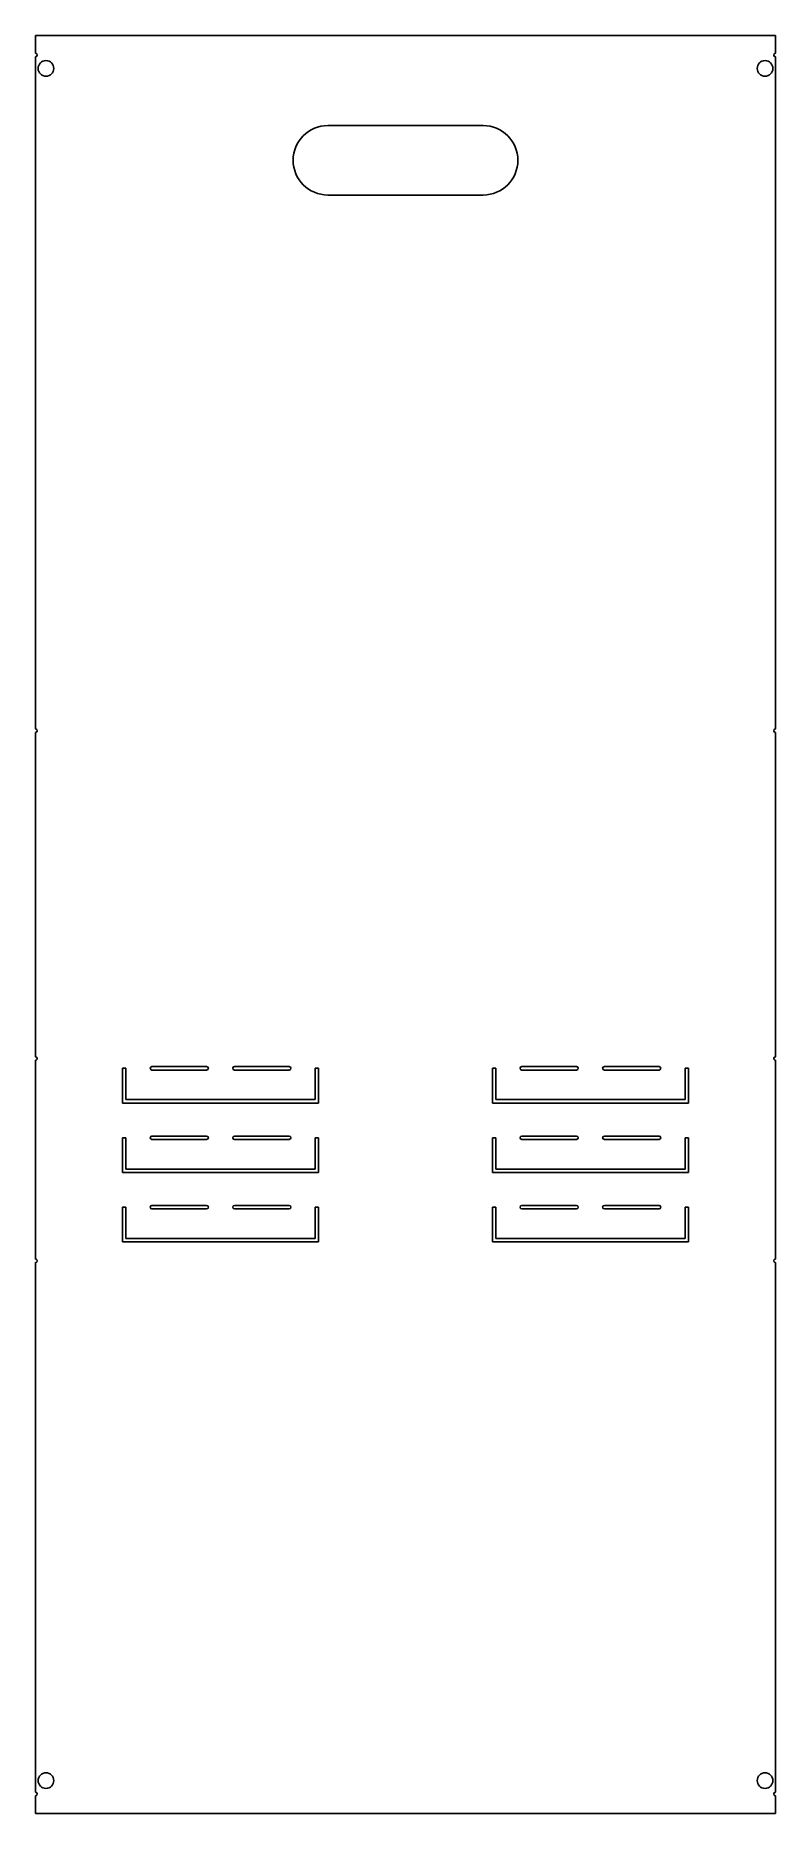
# Model space of a CAD drawing. Header units: millimetres. Extents: x -418 to 8, y -11 to 1013.
import ezdxf

# ---------------------------------------------------------------- set-up
doc = ezdxf.new("R2010")
doc.units = ezdxf.units.MM

msp = doc.modelspace()

# ---------------------------------------------------------------- linework, layer by layer
at = {"color": 7, "linetype": 'Continuous', "lineweight": 25}
for p, q in [((-418, 1012.9), (-418, 1002.7)), ((-418, 1012.9), (8, 1012.9)), ((8, 1012.9), (8, 1002.7)), ((-418, 1000.7), (-418, 613.6)), ((8, 1000.7), (8, 613.6)), ((-160.3, 961.1), (-249.7, 961.1)), ((-249.7, 921.1), (-160.3, 921.1)), ((-418, 611.6), (-418, 424.8)), ((8, 611.6), (8, 424.8)), ((-418, 422.8), (-418, 308.3)), ((8, 422.8), (8, 308.3)), ((-368, 418.2), (-366, 418.2)), ((-368, 398.2), (-368, 418.2)), ((-366, 418.2), (-366, 400.2)), ((-351, 419.2), (-319.5, 419.2)), ((-319.5, 417.2), (-351, 417.2)), ((-303.5, 419.2), (-272, 419.2)), ((-272, 417.2), (-303.5, 417.2)), ((-257, 418.2), (-255, 418.2)), ((-257, 400.2), (-257, 418.2)), ((-255, 418.2), (-255, 398.2)), ((-153, 418.2), (-155, 418.2)), ((-155, 418.2), (-155, 398.2)), ((-153, 400.2), (-153, 418.2)), ((-106.5, 419.2), (-138, 419.2)), ((-138, 417.2), (-106.5, 417.2)), ((-59, 419.2), (-90.5, 419.2)), ((-90.5, 417.2), (-59, 417.2)), ((-42, 418.2), (-44, 418.2)), ((-44, 418.2), (-44, 400.2)), ((-42, 398.2), (-42, 418.2)), ((-366, 400.2), (-257, 400.2)), ((-44, 400.2), (-153, 400.2)), ((-255, 398.2), (-368, 398.2)), ((-155, 398.2), (-42, 398.2)), ((-351, 379.2), (-319.5, 379.2)), ((-303.5, 379.2), (-272, 379.2)), ((-106.5, 379.2), (-138, 379.2)), ((-59, 379.2), (-90.5, 379.2)), ((-368, 378.2), (-366, 378.2)), ((-368, 358.2), (-368, 378.2)), ((-366, 378.2), (-366, 360.2)), ((-319.5, 377.2), (-351, 377.2)), ((-272, 377.2), (-303.5, 377.2)), ((-257, 378.2), (-255, 378.2)), ((-257, 360.2), (-257, 378.2)), ((-255, 378.2), (-255, 358.2)), ((-153, 378.2), (-155, 378.2)), ((-155, 378.2), (-155, 358.2)), ((-153, 360.2), (-153, 378.2)), ((-138, 377.2), (-106.5, 377.2)), ((-90.5, 377.2), (-59, 377.2)), ((-42, 378.2), (-44, 378.2)), ((-44, 378.2), (-44, 360.2)), ((-42, 358.2), (-42, 378.2)), ((-366, 360.2), (-257, 360.2)), ((-44, 360.2), (-153, 360.2)), ((-255, 358.2), (-368, 358.2)), ((-155, 358.2), (-42, 358.2)), ((-368, 338.2), (-366, 338.2)), ((-368, 318.2), (-368, 338.2)), ((-366, 338.2), (-366, 320.2)), ((-351, 339.2), (-319.5, 339.2)), ((-303.5, 339.2), (-272, 339.2)), ((-257, 338.2), (-255, 338.2)), ((-257, 320.2), (-257, 338.2)), ((-255, 338.2), (-255, 318.2)), ((-153, 338.2), (-155, 338.2)), ((-155, 338.2), (-155, 318.2)), ((-153, 320.2), (-153, 338.2)), ((-106.5, 339.2), (-138, 339.2)), ((-59, 339.2), (-90.5, 339.2)), ((-42, 338.2), (-44, 338.2)), ((-44, 338.2), (-44, 320.2)), ((-42, 318.2), (-42, 338.2)), ((-319.5, 337.2), (-351, 337.2)), ((-272, 337.2), (-303.5, 337.2)), ((-138, 337.2), (-106.5, 337.2)), ((-90.5, 337.2), (-59, 337.2)), ((-255, 318.2), (-368, 318.2)), ((-366, 320.2), (-257, 320.2)), ((-155, 318.2), (-42, 318.2)), ((-44, 320.2), (-153, 320.2)), ((-418, 306.3), (-418, 1.3)), ((8, 306.3), (8, 1.3)), ((-418, -0.7), (-418, -10.9)), ((8, -0.7), (8, -10.9)), ((-418, -10.9), (8, -10.9))]:
    msp.add_line(p, q, dxfattribs=at)
for centre in [(-412, 994), (2, 994), (-412, 8), (2, 8)]:
    msp.add_circle(centre, 4.5, dxfattribs=at)
for centre, radius, start, end in [((-418, 1001.7), 1, 270, 90), ((8, 1001.7), 1, 90, 270), ((-249.7, 941.1), 20, 90, 270), ((-160.3, 941.1), 20, 270, 90), ((-418, 612.6), 1, 270, 90), ((8, 612.6), 1, 90, 270), ((-418, 423.8), 1, 270, 90), ((8, 423.8), 1, 90, 270), ((-351, 418.2), 1, 90, 270), ((-319.5, 418.2), 1, 270, 90), ((-303.5, 418.2), 1, 90, 270), ((-272, 418.2), 1, 270, 90), ((-138, 418.2), 1, 90, 270), ((-106.5, 418.2), 1, 270, 90), ((-90.5, 418.2), 1, 90, 270), ((-59, 418.2), 1, 270, 90), ((-351, 378.2), 1, 90, 270), ((-319.5, 378.2), 1, 270, 90), ((-303.5, 378.2), 1, 90, 270), ((-272, 378.2), 1, 270, 90), ((-138, 378.2), 1, 90, 270), ((-106.5, 378.2), 1, 270, 90), ((-90.5, 378.2), 1, 90, 270), ((-59, 378.2), 1, 270, 90), ((-351, 338.2), 1, 90, 270), ((-319.5, 338.2), 1, 270, 90), ((-303.5, 338.2), 1, 90, 270), ((-272, 338.2), 1, 270, 90), ((-138, 338.2), 1, 90, 270), ((-106.5, 338.2), 1, 270, 90), ((-90.5, 338.2), 1, 90, 270), ((-59, 338.2), 1, 270, 90), ((-418, 307.3), 1, 270, 90), ((8, 307.3), 1, 90, 270), ((-418, 0.3), 1, 270, 90), ((8, 0.3), 1, 90, 270)]:
    msp.add_arc(centre, radius, start, end, dxfattribs=at)

doc.saveas('drawing.dxf')
